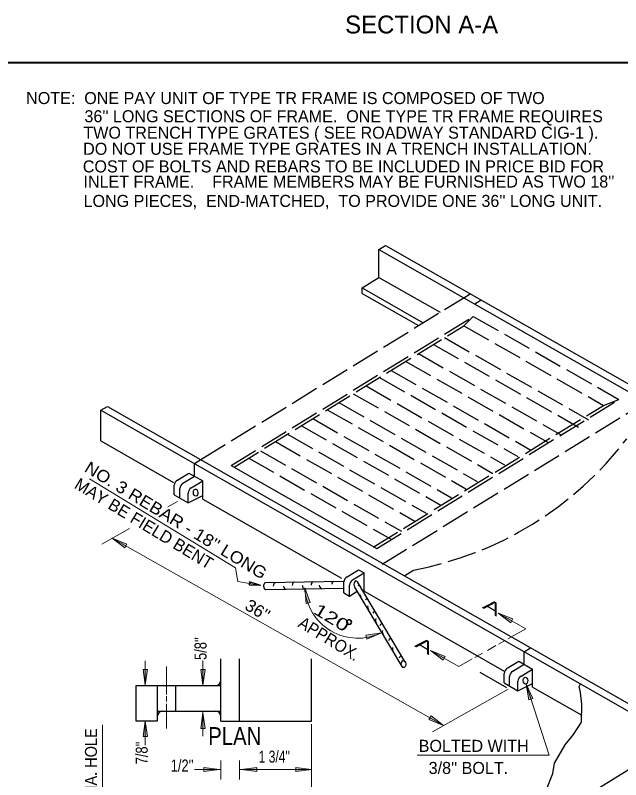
# Model space of a CAD drawing. Extents: x -331 to 37, y -28 to 234.
# Drawn here: x -178.9 to -114.2, y 18.1 to 99.8 of the extents above; entities that cross this region are included whole.
import ezdxf

# ---------------------------------------------------------------- set-up
doc = ezdxf.new("R2010")
doc.units = 0
doc.header["$LTSCALE"] = 0.51
doc.linetypes.add('LONG_DASHED', pattern=[7.5, 6, -1.5])
doc.layers.add('1', color=7, linetype='Continuous', lineweight=13)

msp = doc.modelspace()

# ---------------------------------------------------------------- hatches: boundary and pattern name
at = {"layer": '1'}
for points in [[(-168.5207, 43.9245), (-166.9575, 43.3046), (-167.1826, 42.9059)], [(-147.9483, 38.6216), (-147.3475, 37.0508), (-147.7934, 36.947)], [(-127.2704, 35.9232), (-125.7072, 35.3033), (-125.9322, 34.9047)], [(-139.757, 33.8332), (-141.2922, 33.1466), (-141.4205, 33.5861)], [(-134.5027, 31.929), (-132.9394, 31.3091), (-133.1645, 30.9104)], [(-164.9854, 28.2528), (-165.2143, 29.9189), (-164.7565, 29.9189)], [(-158.8301, 28.2299), (-159.059, 29.896), (-158.6011, 29.896)], [(-124.2919, 28.3196), (-123.5594, 26.8058), (-123.9948, 26.6643)], [(-158.8301, 25.2752), (-158.6011, 23.6092), (-159.059, 23.6092)], [(-133.1122, 23.9283), (-134.6755, 24.5482), (-134.4504, 24.9469)], [(-164.9854, 24.3945), (-164.7565, 22.7285), (-165.2143, 22.7285)], [(-157.0563, 19.2181), (-158.7223, 19.447), (-158.7223, 18.9892)], [(-154.7294, 19.2181), (-153.0634, 18.9892), (-153.0634, 19.447)], [(-147.2227, 19.2181), (-148.8888, 18.9892), (-148.8888, 19.447)]]:
    msp.add_hatch(color=256, dxfattribs=at).paths.add_polyline_path(points)

# ---------------------------------------------------------------- linework, layer by layer
at = {"layer": '1', "lineweight": 40}
msp.add_line((-297.1562, 94.7724), (-62.5634, 94.7724), dxfattribs=at)
at = {"layer": '1', "lineweight": 25}
for p, q in [((-139.3216, 75.2192), (-77.6781, 40.0712)), ((-140.0099, 74.7954), (-78.3664, 39.6475)), ((-141.8218, 70.685), (-140.0099, 71.8005)), ((-140.0099, 71.8005), (-133.4739, 68.0738)), ((-141.8218, 70.0776), (-141.8218, 70.685)), ((-141.8218, 70.685), (-135.2858, 66.9583)), ((-141.8218, 70.0776), (-135.798, 66.643)), ((-130.9483, 69.6287), (-130.26, 70.0524)), ((-129.7817, 68.9635), (-129.0934, 69.3872)), ((-169.0395, 58.0197), (-107.396, 22.8718)), ((-169.7278, 57.596), (-108.0843, 22.4481)), ((-169.7278, 54.3185), (-161.9637, 49.8915)), ((-155.7991, 51.7097), (-140.2379, 42.8372)), ((-161.5523, 50.1448), (-160.3303, 50.8972)), ((-160.3303, 50.8972), (-158.8517, 50.054)), ((-160.9637, 49.8091), (-159.7417, 50.5614)), ((-160.0737, 49.3017), (-158.8517, 50.054)), ((-158.8517, 48.1172), (-158.8517, 50.054)), ((-161.8972, 48.5643), (-161.8972, 49.5888)), ((-161.3085, 48.2287), (-161.3085, 49.2531)), ((-161.8972, 48.5643), (-160.4185, 47.7212)), ((-160.4185, 47.7212), (-160.4185, 48.7457)), ((-160.4185, 47.7212), (-158.8448, 48.4917)), ((-158.8517, 48.1172), (-144.021, 39.6611)), ((-143.4225, 39.8152), (-142.2005, 40.5674)), ((-142.8243, 39.474), (-141.6023, 40.2263)), ((-142.2005, 40.5674), (-141.6023, 40.2263)), ((-141.6023, 38.282), (-141.6023, 40.2263)), ((-152.6409, 38.8946), (-153.8451, 39.2694)), ((-152.1266, 39.1878), (-143.8173, 39.3502)), ((-143.7673, 38.0868), (-143.7673, 39.2592)), ((-137.2316, 30.7571), (-142.2928, 39.2685)), ((-152.6409, 38.8946), (-153.9016, 38.9307)), ((-152.0785, 38.4389), (-143.7691, 38.6014)), ((-143.1692, 37.7456), (-143.1692, 38.918)), ((-137.5383, 30.2056), (-142.5996, 38.7171)), ((-141.7442, 38.3459), (-141.6023, 38.4332)), ((-143.7673, 38.0868), (-143.1692, 37.7456)), ((-143.1692, 37.7456), (-142.3341, 38.2597)), ((-141.6023, 38.282), (-126.5476, 29.698)), ((-156.8955, 24.3867), (-156.8955, 31.0522)), ((-154.9069, 24.3867), (-154.9069, 31.0522)), ((-147.2227, 24.3867), (-147.2227, 31.0522)), ((-126.3002, 30.0448), (-125.0782, 30.7971)), ((-125.7115, 29.7091), (-124.4895, 30.4613)), ((-125.0782, 30.7971), (-123.5995, 29.9539)), ((-129.249, 29.6004), (-126.3939, 27.9726)), ((-126.645, 28.4642), (-126.645, 29.4887)), ((-124.8215, 29.2017), (-123.5995, 29.9539)), ((-123.5995, 28.0171), (-123.5995, 29.9539)), ((-126.0563, 28.1286), (-126.0563, 29.153)), ((-125.1663, 27.6211), (-125.1663, 28.6457)), ((-165.9499, 28.1909), (-156.8955, 28.1909)), ((-165.9499, 24.3867), (-165.9499, 28.1909)), ((-126.645, 28.4642), (-125.1663, 27.6211)), ((-125.1663, 27.6211), (-123.5926, 28.3916)), ((-123.5995, 28.0171), (-118.3464, 25.0218)), ((-163.7081, 25.4597), (-156.8955, 25.4597)), ((-163.7081, 25.4597), (-163.7081, 24.3867)), ((-163.7081, 24.3867), (-165.9499, 24.3867)), ((-156.8955, 24.3867), (-147.2227, 24.3867)), ((-122.7445, 13.422), (-108.0843, 22.4481))]:
    msp.add_line(p, q, dxfattribs=at)
at = {"layer": '1', "linetype": 'LONG_DASHED', "lineweight": 25}
for p, q in [((-159.0533, 52.3258), (-130.9483, 69.6287)), ((-155.7991, 51.7097), (-129.9342, 67.6334)), ((-130.9555, 66.6378), (-129.9342, 67.6334)), ((-129.9342, 67.6334), (-114.3732, 58.7608)), ((-155.4897, 51.5333), (-130.9555, 66.6378)), ((-130.9555, 66.6378), (-116.0241, 58.1242)), ((-133.0125, 65.3715), (-117.613, 56.591)), ((-134.2013, 64.6396), (-118.6912, 55.796)), ((-135.7928, 63.6598), (-120.5071, 54.9442)), ((-137.1453, 62.8271), (-121.9257, 54.1492)), ((-138.7162, 61.86), (-123.7983, 53.3542)), ((-139.9458, 61.103), (-125.1603, 52.6727)), ((-141.3941, 60.2114), (-126.5789, 51.7641)), ((-142.7606, 59.37), (-127.8274, 50.8555)), ((-144.2975, 58.4238), (-129.5298, 50.0037)), ((-140.6358, 42.9722), (-116.0241, 58.1242)), ((-140.2379, 42.8372), (-114.3732, 58.7608)), ((-139.6711, 41.155), (-111.5661, 58.4577)), ((-116.0241, 58.1242), (-114.3732, 58.7608)), ((-145.5408, 57.6584), (-130.7214, 49.2087)), ((-147.0917, 56.7037), (-132.2536, 48.2432)), ((-148.3078, 55.9548), (-133.3885, 47.4483)), ((-149.7901, 55.0423), (-134.9774, 46.5964)), ((-151.0815, 54.2473), (-136.1691, 45.7446)), ((-152.6734, 53.2672), (-137.5877, 44.6656)), ((-153.9375, 52.489), (-138.7227, 43.8138)), ((-137.3047, 39.9252), (-136.3193, 40.5319)), ((-163.7081, 28.1909), (-163.7081, 25.4597)), ((-161.7573, 28.1909), (-161.7573, 25.4597))]:
    msp.add_line(p, q, dxfattribs=at)
at = {"layer": '1'}
for p, q in [((-161.5468, 47.8502), (-162.5592, 47.2802)), ((-166.6612, 44.9712), (-169.6381, 43.2955)), ((-168.5207, 43.9245), (-133.1122, 23.9283)), ((-127.2704, 35.9232), (-124.3174, 34.2557)), ((-124.3174, 34.2557), (-126.2277, 33.1804)), ((-126.5351, 33.0074), (-127.2469, 32.6067)), ((-134.5027, 31.929), (-131.4816, 30.2229)), ((-127.5194, 32.4533), (-128.4169, 31.9481)), ((-128.9338, 31.6572), (-129.7488, 31.1983)), ((-164.9854, 28.2528), (-164.9854, 30.8187)), ((-162.7327, 27.2488), (-162.7327, 30.2269)), ((-158.8301, 28.1174), (-158.8301, 30.8767)), ((-130.0542, 31.0264), (-131.4816, 30.2229)), ((-126.2163, 27.8102), (-134.3075, 23.2555)), ((-162.7327, 26.4753), (-162.7327, 27.0362)), ((-162.7327, 23.594), (-162.7327, 26.2239)), ((-158.8301, 22.7828), (-158.8301, 25.4597)), ((-164.9854, 21.8193), (-164.9854, 24.3945)), ((-147.2227, 6.9936), (-147.2227, 24.066)), ((-156.8955, 18.1611), (-156.8955, 20.1733)), ((-154.9069, 18.1611), (-154.9069, 20.1733)), ((-159.7127, 19.2181), (-156.8955, 19.2181)), ((-154.9069, 19.2181), (-147.2227, 19.2181))]:
    msp.add_line(p, q, dxfattribs=at)
at = {"layer": '1', "lineweight": 25}
for points in [[(-140.0099, 71.8005), (-140.0099, 74.7954), (-139.3216, 75.2192)], [(-169.7278, 54.3185), (-169.7278, 57.596), (-169.0395, 58.0197)], [(-159.7417, 50.5614), (-159.7417, 51.9021), (-159.0533, 52.3258)], [(-153.9016, 38.9307), (-153.7777, 39.086), (-153.8451, 39.2694)], [(-124.4895, 30.4613), (-124.4895, 31.802), (-123.8012, 32.2258)], [(-122.7445, 13.422), (-122.7597, 15.3936), (-122.6352, 16.0162), (-122.096, 17.0956), (-121.4323, 18.7975), (-121.2663, 19.8768), (-120.1049, 21.8693), (-119.2338, 22.9487), (-118.3627, 24.277), (-118.3212, 26.1865), (-118.4872, 27.4319), (-118.6116, 28.0961), (-118.4896, 28.381)]]:
    msp.add_lwpolyline(points, dxfattribs=at)
at = {"layer": '1'}
for points in [[(-170.9442, 50.2652), (-155.353, 40.7681), (-155.0845, 39.3014), (-152.6407, 38.8939)], [(-135.9425, 20.7662), (-121.838, 20.7662), (-124.2919, 28.3196)], [(-166.767, 9.8519), (-169.5712, 11.5058), (-169.5712, 23.988)]]:
    msp.add_lwpolyline(points, dxfattribs=at)
for points in [[(-168.5207, 43.9245), (-166.9575, 43.3046), (-167.1826, 42.9059)], [(-147.9483, 38.6216), (-147.3475, 37.0508), (-147.7934, 36.947)], [(-127.2704, 35.9232), (-125.7072, 35.3033), (-125.9322, 34.9047)], [(-139.757, 33.8332), (-141.2922, 33.1466), (-141.4205, 33.5861)], [(-134.5027, 31.929), (-132.9394, 31.3091), (-133.1645, 30.9104)], [(-164.9854, 28.2528), (-165.2143, 29.9189), (-164.7565, 29.9189)], [(-158.8301, 28.2299), (-159.059, 29.896), (-158.6011, 29.896)], [(-124.2919, 28.3196), (-123.5594, 26.8058), (-123.9948, 26.6643)], [(-158.8301, 25.2752), (-158.6011, 23.6092), (-159.059, 23.6092)], [(-133.1122, 23.9283), (-134.6755, 24.5482), (-134.4504, 24.9469)], [(-164.9854, 24.3945), (-164.7565, 22.7285), (-165.2143, 22.7285)], [(-157.0563, 19.2181), (-158.7223, 19.447), (-158.7223, 18.9892)], [(-154.7294, 19.2181), (-153.0634, 18.9892), (-153.0634, 19.447)], [(-147.2227, 19.2181), (-148.8888, 18.9892), (-148.8888, 19.447)]]:
    msp.add_lwpolyline(points, close=True, dxfattribs=at)
at = {"layer": '1', "lineweight": 35}
msp.add_circle((-143.1978, 34.9718), 0.2517, dxfattribs=at)
at = {"layer": '1', "linetype": 'LONG_DASHED', "lineweight": 25}
msp.add_arc((-143.0667, 77.0071), 37.0941, 280.48037, 322.75657, dxfattribs=at)
at = {"layer": '1', "lineweight": 25}
for centre, radius, start, end in [((-161.1806, 49.5293), 0.719, 121.12974, 175.25302), ((-160.5919, 49.1936), 0.719, 121.12974, 175.25302), ((-159.7019, 48.6862), 0.719, 121.12974, 175.25302), ((-143.0507, 39.1996), 0.719, 121.12974, 175.25302), ((-142.4526, 38.8585), 0.719, 121.12974, 175.25302), ((-125.9285, 29.4293), 0.719, 121.12974, 175.25302), ((-125.3398, 29.0935), 0.719, 121.12974, 175.25302), ((-157.4824, 28.7779), 0.587, 270, 0), ((-124.4498, 28.5861), 0.719, 121.12974, 175.25302), ((-163.1211, 24.8727), 0.587, 90, 180), ((-157.4824, 24.8727), 0.587, 0, 90)]:
    msp.add_arc(centre, radius, start, end, dxfattribs=at)
at = {"layer": '1'}
msp.add_arc((-142.2729, 38.9297), 5.6837, 183.10759, 296.27273, dxfattribs=at)
at = {"layer": '1', "lineweight": 25}
for centre in [(-159.6083, 48.8107), (-137.3849, 30.4813), (-124.3561, 28.7106)]:
    msp.add_ellipse(centre, major_axis=(-0.0241, 0.3744), ratio=0.643647, dxfattribs=at)
for centre, start_param, end_param in [((-149.0416, 38.8523), 6.2831105, 7.7299449), ((-147.0182, 38.8913), 6.2831105, 7.7299449), ((-144.8263, 38.9302), 6.2831105, 7.593), ((-142.4462, 38.9928), 5.4978952, 8.6394116), ((-152.1025, 38.8133), 6.2831105, 9.4247048), ((-151.065, 38.8004), 6.2831105, 7.7646564), ((-149.9624, 38.8523), 1.6563488, 3.1415195), ((-147.9521, 38.8782), 1.5183388, 3.1415195), ((-146.1492, 38.9172), 1.5183388, 3.1415195), ((-142.1513, 38.508), 5.4978952, 6.764372), ((-141.8039, 37.9284), 1.5525647, 2.3562263), ((-141.2983, 37.0536), 5.4978952, 6.8650581), ((-140.9824, 36.5583), 1.1130368, 2.3562263), ((-140.4769, 35.6836), 5.4978952, 7.1409962), ((-140.14, 35.1461), 0.9684467, 2.3562263), ((-139.7082, 34.3874), 5.4978952, 7.2996162), ((-139.4133, 33.9131), 1.1423235, 2.3562263), ((-138.7604, 32.7961), 5.4978952, 7.2996162), ((-138.3391, 32.1005), 1.1423235, 2.3562263), ((-137.6441, 30.9412), 5.4978952, 7.2996162)]:
    msp.add_ellipse(centre, major_axis=(-0.0241, 0.3744), ratio=0.643647, start_param=start_param, end_param=end_param, dxfattribs=at)

# ---------------------------------------------------------------- texts
at = {"layer": '1'}
for s, height, p in [('SECTION A-A', 1.914, (-143.628, 97.8611)), ('NOTE:  ONE PAY UNIT OF TYPE TR FRAME IS COMPOSED OF TWO', 1.286, (-177.7184, 90.3164)), ("36'' LONG SECTIONS OF FRAME.  ONE TYPE TR FRAME REQUIRES", 1.286, (-171.4896, 88.3736)), ('TWO TRENCH TYPE GRATES ( SEE ROADWAY STANDARD CIG-1 ).', 1.286, (-171.6002, 86.6189)), ('DO NOT USE FRAME TYPE GRATES IN A TRENCH INSTALLATION.', 1.286, (-171.6264, 84.896)), ('COST OF BOLTS AND REBARS TO BE INCLUDED IN PRICE BID FOR', 1.286, (-171.6623, 83.0132)), ("INLET FRAME.    FRAME MEMBERS MAY BE FURNISHED AS TWO 18''", 1.286, (-171.5962, 81.3965)), ("LONG PIECES,  END-MATCHED,  TO PROVIDE ONE 36'' LONG UNIT.", 1.286, (-171.5825, 79.326)), ('BOLTED WITH', 1.286, (-135.7616, 21.1016)), (" 3/8'' BOLT.", 1.286, (-135.1779, 18.7406))]:
    msp.add_text(s, height=height, dxfattribs=at).set_placement(p)
for s, rotation, width, p in [("NO. 3 REBAR - 18'' LONG", 328.653, 1.1, (-171.6023, 51.1146)), ("36''", 328.653, 1.05, (-154.4642, 36.4086)), ('A', 328.653, 1.65, (-129.038, 36.5156)), (' 120', 328.653, 1.4, (-147.6917, 36.2969)), ('APPROX.', 328.653, 0.95, (-148.768, 34.5301)), ("5/8''", 90, 0.8, (-158.4387, 30.9225)), ('A', 328.653, 1.65, (-136.2742, 32.4056)), ("7/16'' DIA. HOLE", 90, 0.9, (-170.1488, 11.9287)), ("7/8''", 90, 0.8, (-164.7259, 19.7688))]:
    msp.add_text(s, height=1.286, rotation=rotation, dxfattribs=dict(at, width=width)).set_placement(p)
msp.add_text('MAY BE FIELD BENT', height=1.286, rotation=328.653, dxfattribs=at).set_placement((-172.6786, 49.3477))
for s, height, width, p in [('PLAN', 1.914, 0.85, (-158.2643, 21.8285)), ("1 3/4''", 1.286, 0.75, (-152.8736, 19.9512)), ("1/2''", 1.286, 0.8, (-162.2653, 18.998))]:
    msp.add_text(s, height=height, dxfattribs=dict(at, width=width)).set_placement(p)

doc.saveas('drawing.dxf')
